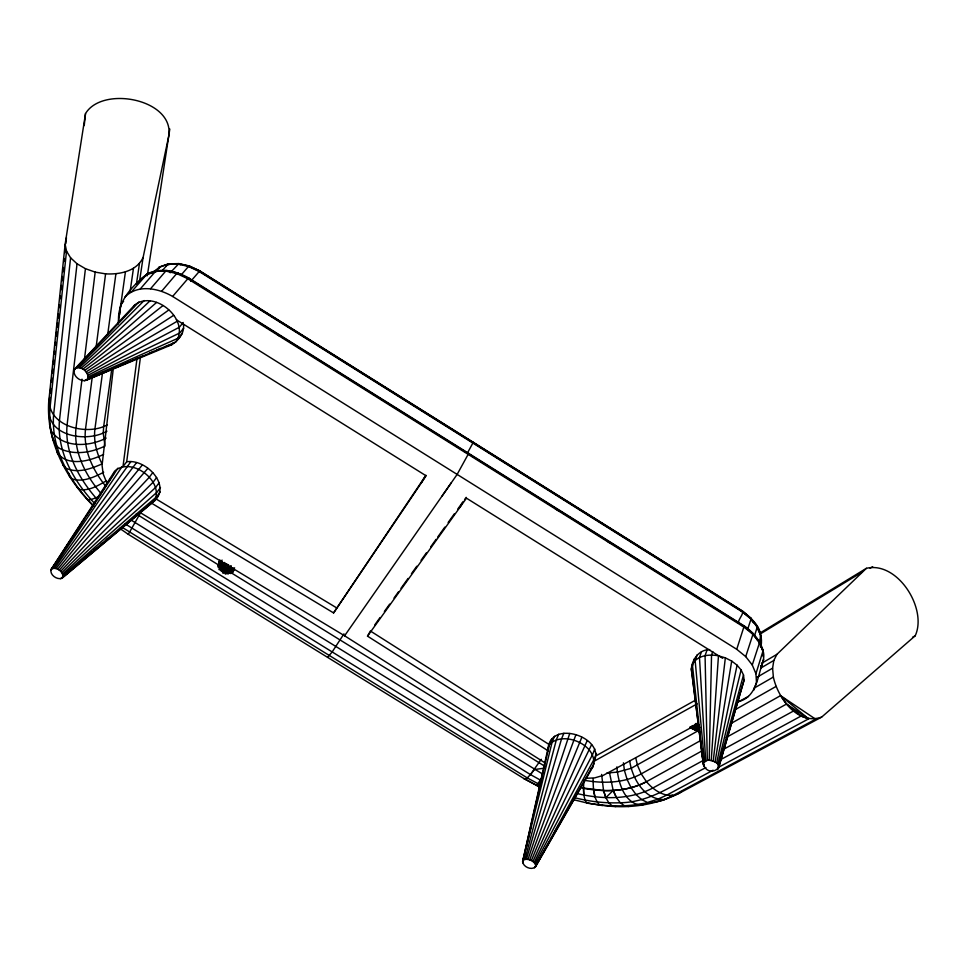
<?xml version="1.0" encoding="UTF-8"?>
<svg xmlns="http://www.w3.org/2000/svg" width="967" height="967" viewBox="0 0 967 967"><rect width="100%" height="100%" fill="white"/><g stroke="black" fill="none" stroke-linecap="round" stroke-linejoin="round"><path stroke-width="1.45" d="M61.767 578.351L62.577 577.65C64.523 572.162 55.748 565.828 51.13 569.358C49.402 574.712 56.848 580.007 61.767 578.351L151.734 503.142C173.758 487.815 146.996 458.503 126.689 461.791L123.002 466.529L137.06 358.153M200.133 272.489L199.794 270.845L189.351 265.985L178.895 263.604L170.204 272.754M709.693 649.606C699.056 649.594 692.167 659.204 691.308 669.055L703.287 763.906C708.207 780.272 730.979 764.208 709.21 760.219L711.543 655.046L712.764 651.577M593.097 778.58C593.303 787.501 593.061 798.017 599.564 804.919C626.495 809.355 654.864 805.475 679.317 793.194L821.648 717.103L915.205 635.79C927.716 608.751 897.606 560.884 866.42 568.306L759.869 633.107M760.558 635.645L761.38 643.393L760.473 646.935M758.624 642.632C765.574 629.94 750.972 617.913 742.354 610.914L199.794 270.845L190.729 281.3M583.802 780.212C583.766 787.718 582.327 796.312 586.715 802.924L602.465 805.571M763.628 659.119L763.567 660.038C757.644 674.64 757.463 696.3 739.235 701.413M753.897 689.991L756.472 682.267L755.928 673.721L763.12 650.622C760.122 640.094 752.677 631.765 743.804 625.649L742.221 625.794M711.216 760.497L718.469 655.807C709.234 654.043 697.255 655.239 692.36 664.45L703.287 763.906M763.193 660.401L760.993 667.786C763.06 662.202 765.671 654.176 761.899 648.869M755.928 673.721L752.266 664.97L759.482 642.789L759.216 641.194L757.33 640.009M139.55 281.204L143.104 257.464L168.826 135.67C173.987 99.057 102.417 85.326 85.519 113.574L65.127 244.264L48.676 402.272C46.319 441.605 66.324 479.124 93.702 506.237M50.236 392.783L50.707 388.311M51.324 382.34L51.795 377.867M52.266 373.395L52.738 368.923M53.197 364.45L53.668 359.978M54.285 354.007L54.599 351.021M55.228 345.062L55.542 342.076M56.159 336.105L56.63 331.633M57.089 327.16L57.561 322.688M58.032 318.216L58.503 313.743M59.12 307.772L59.434 304.786M60.051 298.827L60.365 295.842M60.994 289.882L61.453 285.398M61.924 280.926L62.396 276.453M62.855 271.981L63.326 267.508M63.955 261.537L64.269 258.564M64.886 252.592L65.2 249.607M65.816 243.648L66.445 237.677M65.127 244.264L66.53 251.13L49.909 408.92L49.583 418.929L50.743 430.085C62.045 448.313 89.206 447.092 106.152 438.063M84.226 125.589L85.519 113.574M66.53 251.13L70.579 257.79L53.572 415.266C51.046 449.873 70.41 482.025 93.702 506.067M70.579 257.79L77.034 263.786L59.422 420.838C56.932 452.157 74 481.481 94.778 503.589M113.32 368.439L102.067 465.332L103.143 473.842L106.781 482.751M118.651 322.434C116.705 301.402 132.467 285.712 147.625 273.685C160.921 267.206 176.562 271.111 188.843 278.049L189.085 279.354M77.034 263.786L85.434 268.681L67.061 425.262C64.608 452.399 78.678 477.964 95.878 497.896L99.577 495.986M713.211 761.126L725.347 657.862L718.469 655.807M754.647 635.404L757.391 626.495L750.271 617.562L751.045 619.085L747.854 628.61M82.002 379.149L75.958 428.2C73.577 452.483 85.797 475.583 101.1 493.557M84.371 359.821L95.177 272.114L85.434 268.681M92.24 377.094L85.471 429.457C83.235 450.175 92.892 470.24 105.572 486.026M96.108 347.165L105.584 273.854C119.461 274.676 136.698 271.376 143.104 257.464M126.689 461.791L140.36 357.911M102.587 372.235L94.923 428.937C93.412 441.025 96.712 453.148 102.043 463.93C90.91 468.777 77.3 473.854 65.623 468.004L62.734 464.656M107.639 334.945L115.907 273.77M111.821 368.632L103.65 426.689L103.227 433.18L105.028 446.029C91.938 452.399 76.188 455.106 62.311 449.679C51.589 445.763 52.073 433.446 49.559 424.271M118.095 323.981L125.42 271.884M743.804 625.649L753.148 633.699L745.714 656.617L752.266 664.97M130.013 292.131L133.458 268.355M136.407 284.201L139.478 263.423M50.369 392.807L50.816 389.834M147.31 275.776L169.805 129.046M773.37 677.069L772.597 668.185L773.83 660.437L776.948 654.308L866.42 568.306M715.06 762.056L731.705 661.065L725.347 657.862M85.906 380.357L175.789 342.028C190.801 320.464 155.022 289.338 134.824 304.859L74.894 368.802C71.425 374.821 79.923 382.231 85.906 380.357L171.63 344.784C178.557 340.517 185.048 332.563 183.331 323.909M731.028 604.363L741.266 610.769C746.101 611.458 737.192 620.403 738.679 622.833M87.066 379.572C90.874 373.298 80.708 364.68 74.894 368.802M49.68 397.062C45.183 425.685 86.679 436.649 107.361 424.791M48.846 410.129C48.701 437.132 87.912 442.511 106.926 431.173M716.62 763.241L737.084 665.187L731.705 661.065M522.615 861.657L549.389 744.65C563.398 729.529 599.77 745.859 592.88 766.843L535.307 867.036C531.209 870.469 523.159 866.891 522.615 861.657L548.023 748.349C551.263 719.122 605.028 737.41 594.318 761.114M693.375 663.302L694.427 658.696M522.7 862.769L525.419 851.008M526.096 848.071L531.209 826.023M522.978 860.69L552.23 741.689L554.55 736.201M717.792 764.583L741.109 669.95L737.084 665.187M523.776 859.941L524.924 859.47L556.4 739.67L558.696 734.171M741.109 669.95L743.502 675.014L744.106 680.006L718.372 768.656M718.505 765.997L743.502 675.014M717.538 769.708L718.336 766.819M719.134 763.918L721.14 756.665M721.938 753.764L723.147 749.413M718.699 767.387L744.106 680.006M524.924 859.47L526.374 859.288L561.585 738.74L563.882 733.24M760.558 645.932L761.38 643.393M760.521 646.742C762.987 639.707 760.243 632.2 757.028 625.867L756.279 625.335L759.071 632.152M526.374 859.288L528.006 859.421L569.732 733.469M745.714 656.617L736.733 649.292L744.203 625.939L188.541 277.892L172.622 296.446C158.395 288.19 137.532 283.875 124.876 297.147M707.107 649.848L705.064 655.614L707.324 760.316L703.601 762.637M701.522 651.722L699.467 657.487L705.692 760.775M540.323 787.356L524.996 779.221L128.333 534.352L141.061 511.857M692.964 664.45L691.308 669.055L691.852 672.766M697.207 654.744L695.14 660.497L704.423 761.561M551.698 739.163L548.023 748.349M528.006 859.421L529.723 859.856L575.861 734.86M228.236 574.011L231.222 565.949M218.929 569.623L221.927 561.549M218.216 567.581L220.875 560.618M230.279 573.443L232.37 567.992M535.307 867.036L594.367 763.181M596.458 753.426L594.27 758.986L535.682 866.081M217.829 566.07L219.944 560.727M594.778 748.99L592.578 754.55L535.102 863.785L535.621 864.969M232.056 572.464L233.7 568.33M591.623 744.626L534.183 862.6L535.102 863.785M587.199 740.637L532.926 861.5L534.183 862.6M581.82 737.301L531.403 860.557L532.926 861.5M218.747 562.854L219.872 560.147M232.866 572.5L234.026 569.732M218.699 563.181L219.799 560.558M218.204 565.925L220.573 560.473M113.212 474.7L114.311 472.198M219.134 566.686L222.084 560.086M219.618 569.599L222.688 562.83M232.854 571.702L234.606 567.834M221.105 571.086L224.888 562.854M230.871 573.552L233.349 568.173M222.676 572.851L226.882 563.785M229.505 572.935L231.935 567.702M224.888 573.358L228.72 565.163M226.931 573.999L230.702 565.949M460.087 507.095L462.25 503.118M548.434 751.008L367.52 636.165L370.397 631.004L549.196 744.554M467.399 453.1L473.262 442.318M138.136 283.283L140.215 279.572L147.625 273.685L149.933 273.794M139.611 281.494L141.001 279.04L142.125 278.81M220.234 570.083L224.549 562.456M534.509 867.786L549.292 841.628M550.767 839.018L552.242 836.407M553.716 833.796L558.89 824.633M566.275 811.567L568.487 807.638M221.806 571.545L226.302 563.773M421.322 482.884L424.344 477.662M225.347 574.156L229.638 566.747M223.365 573.238L228.405 564.619M153.366 500.797L151.589 503.191L333.591 612.933L425.939 475.293M541.254 759.276L530.46 774.591L527.233 777.891L524.996 779.221L523.884 778.508L539.538 786.836M343.974 633.832L332.08 652.072L327.571 657.318M133.482 306.938L134.824 304.859M51.13 569.358L114.868 470.941C131.246 456.581 163.81 480.587 154.841 500.471L62.577 577.65M50.707 570.349L84.431 518.747M86.075 516.233L95.117 502.393M96.76 499.879L105.814 486.026M108.28 482.255L111.568 477.227M51.94 568.644L117.901 468.161M451.335 482.714L442.161 495.89M333.591 612.933L426.109 475.8L176.369 319.751M53.088 568.27L122.12 466.577M139.949 512.45L344.603 635.79L457.137 474.41L468.705 453.342L468.016 454.055M54.49 568.245L130.908 461.561M374.773 624.912L380.031 617.562M384.37 611.495L389.665 604.109M393.98 598.09L398.428 591.889M400.967 588.335L408.062 578.447M411.446 573.709L416.813 566.227M421.056 560.304L426.447 552.773M430.666 546.899L436.081 539.332M437.652 537.144L444.832 527.112M448.132 522.518L454.466 513.658M457.729 509.113L463.229 501.438M464.571 499.564L466.167 497.34M367.52 636.165L466.481 498.186L722.712 658.322M160.171 491.985L156.618 496.784L63.012 576.658M160.474 487.513L156.908 492.312L63.024 575.462M159.277 482.581L155.687 487.38L62.613 574.12M156.642 477.505L153.04 482.303L61.803 572.742M152.75 472.658L149.136 477.444L60.655 571.412M56.062 568.584L136.552 462.613M147.866 468.366L59.253 570.216M142.342 464.934L57.694 569.261M125.263 523.945L530.46 774.591L534.461 769.527L544.59 768.136M173.178 342.886L171.63 344.784L166.409 346.089M182.425 333.24L178.581 338.003L87.804 378.423M183.657 328.2L179.802 332.95L88.07 376.985M183.222 322.482L179.354 327.233L87.864 375.353M180.95 275.22L188.867 266.034L198.9 271.038M161.61 291.297L176.695 273.552L177.843 272.912L178.883 273.806L174.58 272.827M150.574 288.734L165.768 271.05L167.158 270.47L168.838 271.509M162.069 270.796L168.318 263.858L178.895 263.604L180.406 264.765M140.312 288.903L159.144 267.146L168.318 263.858L170.095 264.221L166.01 265.599M131.548 291.792L146.875 274.193L157.186 270.687L167.968 270.784M123.607 301.269L120.73 304.569L119.545 314.783M74.169 369.95L138.91 301.97M77.517 367.629L144.156 300.532M590.897 768.765L592.88 766.843M79.246 367.714L150.199 300.677M672.343 795.079C662.214 803.601 648.361 801.836 636.298 804.677C619.811 806.913 603.045 805.97 586.715 802.924M681.191 791.489L679.317 793.194L664.087 799.552C644.215 799.6 632.116 778.23 629.662 760.678M81.083 368.234L156.618 302.405M156.328 497.461L158.395 495.672M60.619 578.725L73.19 567.992M75.474 566.046L85.761 557.27M88.057 555.324L91.478 552.399M93.763 550.453L97.196 547.527M100.628 544.602L102.913 542.644M106.346 539.719L108.63 537.773M145.388 276.187L148.652 273.552M155.385 270.978L160.74 266.662L152.593 272.428L154.309 271.836M82.92 369.164L162.952 305.584M84.625 370.434L168.766 309.996M177.565 338.655L179.632 337.278M86.075 371.957L173.649 315.339M106.346 480.792C98.223 485.47 88.94 491.345 79.197 489.387L77.094 487.247M760.147 634.038L861.633 572.379M870.082 568.233L872.657 566.674M761.464 663.422L776.948 654.308M760.908 668.004L773.83 660.437M87.187 373.637L177.263 321.213M757.052 677.238L772.597 668.185M753.837 688.299L773.358 677.057C777.819 697.836 797.618 725.625 821.648 717.103M698.923 730.315L631.137 768.33L617.236 772.125L606.889 773.032M735.536 709.488L776.078 686.425M700.374 740.662L641.23 773.89C624.162 783.077 603.855 783.681 585.12 780.405M730.617 723.691L780.562 695.636L815.64 719.194L673.431 795.321C662.625 796.409 653.112 789.543 646.452 781.687C633.349 788.697 618.264 790.933 603.553 790.583L605.838 797.618L608.799 802.84L612.208 805.886L615.822 806.599M596.506 755.553L695.2 700.301M594.234 761.162L697.147 703.855M646.452 781.687L702.743 750.477M726.302 737.41L786.534 704.036L808.617 718.844L718.433 767.339M912.57 637.241L915.205 635.79M704.049 759.989L652.725 788.093C629.493 800.084 601.837 799.467 576.961 793.508M723.787 749.183L793.52 710.999M698.259 723.691L603.082 775.449L594.584 777.903L586.111 778.29M737.869 702.151L748.434 696.409M705.91 767.629C678.471 781.288 652.35 802.38 620.258 802.755C604.786 803.396 589.278 801.51 574.301 797.606M720.451 759.748L801.063 716.051L808.617 718.844L780.574 695.648L786.522 704.024L801.063 716.051M713.138 770.191L666.722 795.152L657.814 799.201L647.455 802.465L641.629 799.6L636.044 794.572L631.1 787.73M103.687 472.259C94.113 477.106 82.666 482.678 71.86 478.81L69.334 476.09L69.044 473.479M103.602 454.417C89.955 460.969 68.319 467.073 57.391 453.088L56.932 450.67M84.431 380.72L108.05 370.736M110.83 369.563L142.79 356.074M149.728 353.136L153.898 351.372M156.678 350.199L160.848 348.446M644.759 804.012L641.302 805.318C623.86 803.323 618.106 781.759 616.849 766.904M148.87 504.145L151.589 503.191M159.144 267.146L169.128 263.846M151.323 273.323L158.25 271.002M95.878 497.896L90.934 499.552L87.538 499.588L85.894 498.029M583.911 795.104L583.512 788.335C604.448 792.118 627.245 791.876 646.439 781.674L641.23 773.89L637.471 765.284L635.754 757.947M655.469 801.691L658.201 801.159M707.324 760.316L709.21 760.219M167.702 264.257L179.62 263.991M580.599 787.67L603.541 790.583L605.838 797.618L613.175 790.462L609.573 772.984M628.816 806.514L624.501 805.813L620.258 802.755L616.39 797.521L613.175 790.462L616.39 797.521M95.177 272.114L105.584 273.854M178.242 263.616L189.81 266.312M177.686 264.015L188.36 266.445L198.997 271.401L742.39 611.966L751.045 619.085L757.342 627.22L760.86 635.79M178.375 273.178L166.421 270.555L155.59 271.28L165.768 271.05L176.695 273.552L187.574 278.629L744.167 627.232L753.027 634.497L759.482 642.789M588.903 803.456L572.597 799.467M751.407 632.382L759.554 641.955M529.723 859.856L531.403 860.557M690.897 727.668L699.008 731.282M188.867 266.034L200.036 271.062M177.275 273.045L189.024 278.544M540.396 784.962L527.233 777.891L122.326 527.438M689.894 727.414L699.286 731.814M690.922 727.837L699.032 731.656M689.954 727.51L699.455 732.079M690.607 727.486L699.963 732.055M699.624 731.306L690.317 726.604L698.416 730.726M696.071 723.461L698.742 724.815M694.596 724.488L699.903 727.232M699.576 730.218L691.61 726.108L699.612 730.436M694.391 726.072L699.709 728.828M693.061 725.504L699.673 729.142M545.037 766.396L229.723 571.896M542.354 773.89L131.161 520.125M530.46 774.591L540.396 780.091L541.713 777.903L537.87 783.778L536.262 785.458L535.682 785.035M695.926 723.582L698.5 725.008M694.451 724.573L699.576 727.438M128.333 534.352L119.775 528.417M155.143 498.404L336.576 607.832M219.485 565.562L136.311 513.985M199.456 270.953L742.511 611.325M200.145 271.618L219.328 283.645M221.818 285.205L301.208 334.957M302.139 335.537L308.884 339.768M309.778 340.336L438.547 421.044M439.369 421.552L646.718 551.516M649.159 553.051L713.163 593.158M715.677 594.741L720.826 597.969M723.352 599.552L728.489 602.767M188.106 278.085L744.324 626.471L753.148 633.699M232.588 306.612L235.15 308.207M277.372 334.655L279.934 336.262M555.276 508.715L559.119 511.12M607.772 541.593L610.334 543.2M172.622 296.446L736.733 649.292M344.603 635.79L544.614 762.637M743.139 625.601L747.273 628.985M741.943 610.721L751.129 618.409M741.266 610.769L748.192 616.462M759.627 633.518L760.473 634.267M751.83 620.621L753.486 622.76M631.088 787.718L627.136 779.523L624.464 770.578L623.413 762.806M758.466 640.553L763.06 651.504M52.291 436.19L56.473 448.241M760.703 665.695L761.065 666.831M593.617 789.87L594.959 796.808M603.541 790.583L601.619 774.422M692.034 673.999L703.492 765.284M703.214 757.777L703.541 760.751M703.879 763.725L704.206 766.698M762.733 649.739L763.144 656.714"/></g></svg>
